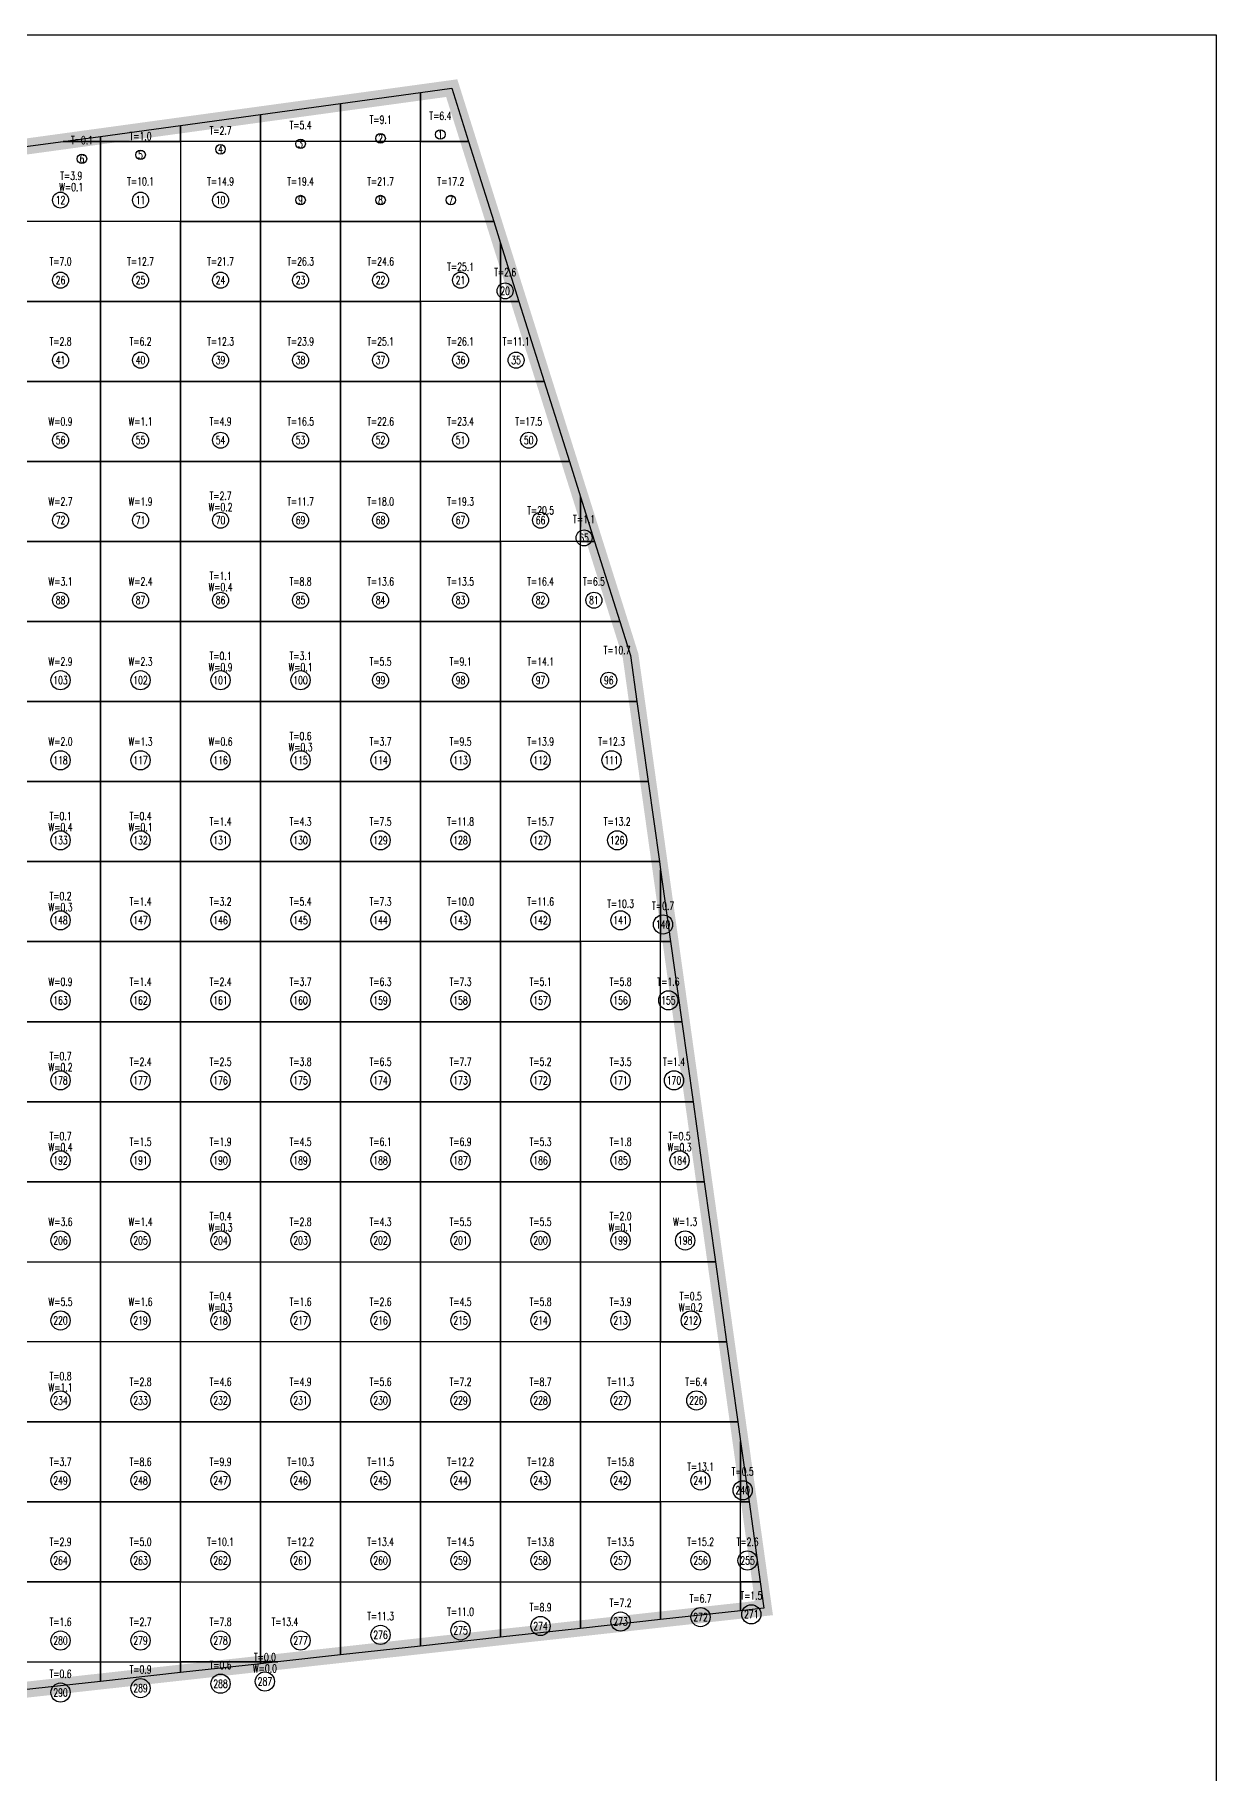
# Model space of a CAD drawing. Extents: x 4283 to 40403, y 1134 to 1764.
# Drawn here: x 15346.3 to 15413.5, y 1575.3 to 1674.1 of the extents above; entities that cross this region are included whole.
import ezdxf
from ezdxf.enums import TextEntityAlignment as Align

# ---------------------------------------------------------------- set-up
doc = ezdxf.new("R2010")
doc.units = 0
for name, color, linetype in [('tdz_17-2方格网', 2, 'Continuous'), ('tdz_17-2方格网计算', 7, 'Continuous'), ('tdz_土方计算图', 7, 'Continuous'), ('tdz_格田', 6, 'Continuous')]:
    doc.layers.add(name, color=color, linetype=linetype)
doc.styles.add('GLandNum', font='txt_____.ttf', dxfattribs={"width": 0.7, "height": 0.5})

msp = doc.modelspace()

# ---------------------------------------------------------------- linework, layer by layer
at = {"layer": 'tdz_17-2方格网', "linetype": 'Continuous'}
for points in [[(15370.978, 1668.033, 3090.854), (15368.252, 1668.033, 3091.036), (15368.252, 1670.818, 3091.135), (15370.024, 1671.061, 3091.005)], [(15363.706, 1670.194, 3091.472), (15363.706, 1668.033, 3091.408), (15359.161, 1668.033, 3091.805), (15359.161, 1669.571, 3091.807)], [(15368.252, 1670.818, 3091.135), (15368.252, 1668.033, 3091.036), (15363.706, 1668.033, 3091.408), (15363.706, 1670.194, 3091.472)], [(15354.615, 1668.947, 3092.144), (15354.615, 1668.033, 3092.157), (15350.07, 1668.033, 3092.484), (15350.07, 1668.323, 3092.48)], [(15359.161, 1669.571, 3091.807), (15359.161, 1668.033, 3091.805), (15354.615, 1668.033, 3092.157), (15354.615, 1668.947, 3092.144)], [(15347.954, 1668.033, 3092.636), (15350.07, 1668.033, 3092.484), (15350.07, 1663.488, 3092.435), (15345.524, 1663.488, 3092.794), (15345.524, 1667.7, 3092.815)], [(15350.07, 1668.323, 3092.48), (15350.07, 1668.033, 3092.484), (15347.954, 1668.033, 3092.636)], [(15350.07, 1663.488, 3092.435), (15350.07, 1668.033, 3092.484), (15354.615, 1668.033, 3092.157), (15354.615, 1663.488, 3091.969)], [(15354.615, 1668.033, 3092.157), (15354.615, 1663.488, 3091.969), (15359.161, 1663.488, 3091.495), (15359.161, 1668.033, 3091.805)], [(15359.161, 1668.033, 3091.805), (15359.161, 1663.488, 3091.495), (15363.706, 1663.488, 3091.142), (15363.706, 1668.033, 3091.408)], [(15363.706, 1668.033, 3091.408), (15363.706, 1663.488, 3091.142), (15368.252, 1663.488, 3091.002), (15368.252, 1668.033, 3091.036)], [(15368.252, 1668.033, 3091.036), (15370.978, 1668.033, 3090.854), (15372.411, 1663.488, 3090.628), (15368.252, 1663.488, 3091.002)], [(15345.524, 1663.488, 3092.794), (15345.524, 1658.942, 3092.845), (15350.07, 1658.942, 3092.543), (15350.07, 1663.488, 3092.435)], [(15350.07, 1663.488, 3092.435), (15350.07, 1658.942, 3092.543), (15354.615, 1658.942, 3091.915), (15354.615, 1663.488, 3091.969)], [(15354.615, 1663.488, 3091.969), (15354.615, 1658.942, 3091.915), (15359.161, 1658.942, 3091.246), (15359.161, 1663.488, 3091.495)], [(15359.161, 1663.488, 3091.495), (15359.161, 1658.942, 3091.246), (15363.706, 1658.942, 3091.153), (15363.706, 1663.488, 3091.142)], [(15363.706, 1663.488, 3091.142), (15363.706, 1658.942, 3091.153), (15368.252, 1658.942, 3091.061), (15368.252, 1663.488, 3091.002)], [(15372.797, 1662.263, 3090.567), (15372.797, 1658.942, 3090.562), (15368.252, 1658.942, 3091.061), (15368.252, 1663.488, 3091.002), (15372.411, 1663.488, 3090.628)], [(15373.844, 1658.942, 3090.436), (15372.797, 1658.942, 3090.562), (15372.797, 1662.263, 3090.567)], [(15345.524, 1658.942, 3092.845), (15345.524, 1654.397, 3093.059), (15350.07, 1654.397, 3092.883), (15350.07, 1658.942, 3092.543)], [(15350.07, 1658.942, 3092.543), (15350.07, 1654.397, 3092.883), (15354.615, 1654.397, 3092.662), (15354.615, 1658.942, 3091.915)], [(15354.615, 1658.942, 3091.915), (15354.615, 1654.397, 3092.662), (15359.161, 1654.397, 3091.947), (15359.161, 1658.942, 3091.246)], [(15359.161, 1658.942, 3091.246), (15359.161, 1654.397, 3091.947), (15363.706, 1654.397, 3091.235), (15363.706, 1658.942, 3091.153)], [(15363.706, 1658.942, 3091.153), (15363.706, 1654.397, 3091.235), (15368.252, 1654.397, 3091.035), (15368.252, 1658.942, 3091.061)], [(15368.252, 1658.942, 3091.061), (15368.252, 1654.397, 3091.035), (15372.797, 1654.397, 3090.747), (15372.797, 1658.942, 3090.562)], [(15372.797, 1658.942, 3090.562), (15373.844, 1658.942, 3090.436), (15375.277, 1654.397, 3090.515), (15372.797, 1654.397, 3090.747)], [(15345.524, 1654.397, 3093.059), (15345.524, 1649.851, 3093.247), (15350.07, 1649.851, 3092.987), (15350.07, 1654.397, 3092.883)], [(15350.07, 1654.397, 3092.883), (15350.07, 1649.851, 3092.987), (15354.615, 1649.851, 3092.727), (15354.615, 1654.397, 3092.662)], [(15354.615, 1654.397, 3092.662), (15354.615, 1649.851, 3092.727), (15359.161, 1649.851, 3092.132), (15359.161, 1654.397, 3091.947)], [(15359.161, 1654.397, 3091.947), (15359.161, 1649.851, 3092.132), (15363.706, 1649.851, 3091.538), (15363.706, 1654.397, 3091.235)], [(15363.706, 1654.397, 3091.235), (15363.706, 1649.851, 3091.538), (15368.252, 1649.851, 3091.232), (15368.252, 1654.397, 3091.035)], [(15368.252, 1654.397, 3091.035), (15368.252, 1649.851, 3091.232), (15372.797, 1649.851, 3090.975), (15372.797, 1654.397, 3090.747)], [(15372.797, 1654.397, 3090.747), (15375.277, 1654.397, 3090.515), (15376.71, 1649.851, 3090.593), (15372.797, 1649.851, 3090.975)], [(15345.524, 1649.851, 3093.247), (15345.524, 1645.306, 3093.32), (15350.07, 1645.306, 3093.059), (15350.07, 1649.851, 3092.987)], [(15350.07, 1649.851, 3092.987), (15350.07, 1645.306, 3093.059), (15354.615, 1645.306, 3092.802), (15354.615, 1649.851, 3092.727)], [(15354.615, 1649.851, 3092.727), (15354.615, 1645.306, 3092.802), (15359.161, 1645.306, 3092.332), (15359.161, 1649.851, 3092.132)], [(15359.161, 1649.851, 3092.132), (15359.161, 1645.306, 3092.332), (15363.706, 1645.306, 3091.743), (15363.706, 1649.851, 3091.538)], [(15363.706, 1649.851, 3091.538), (15363.706, 1645.306, 3091.743), (15368.252, 1645.306, 3091.39), (15368.252, 1649.851, 3091.232)], [(15368.252, 1649.851, 3091.232), (15368.252, 1645.306, 3091.39), (15372.797, 1645.306, 3091.187), (15372.797, 1649.851, 3090.975)], [(15377.343, 1647.845, 3090.627), (15377.343, 1645.306, 3090.821), (15372.797, 1645.306, 3091.187), (15372.797, 1649.851, 3090.975), (15376.71, 1649.851, 3090.593)], [(15378.143, 1645.306, 3090.671), (15377.343, 1645.306, 3090.821), (15377.343, 1647.845, 3090.627)], [(15345.524, 1645.306, 3093.32), (15345.524, 1640.76, 3093.368), (15350.07, 1640.76, 3093.115), (15350.07, 1645.306, 3093.059)], [(15350.07, 1645.306, 3093.059), (15350.07, 1640.76, 3093.115), (15354.615, 1640.76, 3092.863), (15354.615, 1645.306, 3092.802)], [(15354.615, 1645.306, 3092.802), (15354.615, 1640.76, 3092.863), (15359.161, 1640.76, 3092.466), (15359.161, 1645.306, 3092.332)], [(15359.161, 1645.306, 3092.332), (15359.161, 1640.76, 3092.466), (15363.706, 1640.76, 3091.814), (15363.706, 1645.306, 3091.743)], [(15363.706, 1645.306, 3091.743), (15363.706, 1640.76, 3091.814), (15368.252, 1640.76, 3091.785), (15368.252, 1645.306, 3091.39)], [(15368.252, 1645.306, 3091.39), (15368.252, 1640.76, 3091.785), (15372.797, 1640.76, 3091.468), (15372.797, 1645.306, 3091.187)], [(15372.797, 1645.306, 3091.187), (15372.797, 1640.76, 3091.468), (15377.343, 1640.76, 3091.005), (15377.343, 1645.306, 3090.821)], [(15377.343, 1645.306, 3090.821), (15378.143, 1645.306, 3090.671), (15379.576, 1640.76, 3090.749), (15377.343, 1640.76, 3091.005)], [(15345.524, 1640.76, 3093.368), (15345.524, 1636.215, 3093.398), (15350.07, 1636.215, 3093.145), (15350.07, 1640.76, 3093.115)], [(15350.07, 1640.76, 3093.115), (15350.07, 1636.215, 3093.145), (15354.615, 1636.215, 3092.893), (15354.615, 1640.76, 3092.863)], [(15354.615, 1640.76, 3092.863), (15354.615, 1636.215, 3092.893), (15359.161, 1636.215, 3092.647), (15359.161, 1640.76, 3092.466)], [(15359.161, 1640.76, 3092.466), (15359.161, 1636.215, 3092.647), (15363.706, 1636.215, 3092.409), (15363.706, 1640.76, 3091.814)], [(15363.706, 1640.76, 3091.814), (15363.706, 1636.215, 3092.409), (15368.252, 1636.215, 3091.943), (15368.252, 1640.76, 3091.785)], [(15368.252, 1640.76, 3091.785), (15368.252, 1636.215, 3091.943), (15372.797, 1636.215, 3091.466), (15372.797, 1640.76, 3091.468)], [(15372.797, 1640.76, 3091.468), (15372.797, 1636.215, 3091.466), (15377.343, 1636.215, 3091.064), (15377.343, 1640.76, 3091.005)], [(15377.343, 1640.76, 3091.005), (15379.576, 1640.76, 3090.749), (15380.183, 1638.834, 3090.782), (15380.55, 1636.215, 3090.825), (15377.343, 1636.215, 3091.064)], [(15345.524, 1636.215, 3093.398), (15345.524, 1631.669, 3093.411), (15350.07, 1631.669, 3093.139), (15350.07, 1636.215, 3093.145)], [(15350.07, 1636.215, 3093.145), (15350.07, 1631.669, 3093.139), (15354.615, 1631.669, 3092.887), (15354.615, 1636.215, 3092.893)], [(15354.615, 1636.215, 3092.893), (15354.615, 1631.669, 3092.887), (15359.161, 1631.669, 3092.635), (15359.161, 1636.215, 3092.647)], [(15359.161, 1636.215, 3092.647), (15359.161, 1631.669, 3092.635), (15363.706, 1631.669, 3092.247), (15363.706, 1636.215, 3092.409)], [(15363.706, 1636.215, 3092.409), (15363.706, 1631.669, 3092.247), (15368.252, 1631.669, 3091.859), (15368.252, 1636.215, 3091.943)], [(15368.252, 1636.215, 3091.943), (15368.252, 1631.669, 3091.859), (15372.797, 1631.669, 3091.524), (15372.797, 1636.215, 3091.466)], [(15372.797, 1636.215, 3091.466), (15372.797, 1631.669, 3091.524), (15377.343, 1631.669, 3091.181), (15377.343, 1636.215, 3091.064)], [(15377.343, 1636.215, 3091.064), (15380.55, 1636.215, 3090.825), (15381.186, 1631.669, 3090.9), (15377.343, 1631.669, 3091.181)], [(15345.524, 1631.669, 3093.411), (15345.524, 1627.124, 3093.37), (15350.07, 1627.124, 3093.13), (15350.07, 1631.669, 3093.139)], [(15350.07, 1631.669, 3093.139), (15350.07, 1627.124, 3093.13), (15354.615, 1627.124, 3092.861), (15354.615, 1631.669, 3092.887)], [(15354.615, 1631.669, 3092.887), (15354.615, 1627.124, 3092.861), (15359.161, 1627.124, 3092.522), (15359.161, 1631.669, 3092.635)], [(15359.161, 1631.669, 3092.635), (15359.161, 1627.124, 3092.522), (15363.706, 1627.124, 3092.188), (15363.706, 1631.669, 3092.247)], [(15363.706, 1631.669, 3092.247), (15363.706, 1627.124, 3092.188), (15368.252, 1627.124, 3091.915), (15368.252, 1631.669, 3091.859)], [(15368.252, 1631.669, 3091.859), (15368.252, 1627.124, 3091.915), (15372.797, 1627.124, 3091.365), (15372.797, 1631.669, 3091.524)], [(15372.797, 1631.669, 3091.524), (15372.797, 1627.124, 3091.365), (15377.343, 1627.124, 3091.092), (15377.343, 1631.669, 3091.181)], [(15377.343, 1631.669, 3091.181), (15381.186, 1631.669, 3090.9), (15381.823, 1627.124, 3091.032), (15377.343, 1627.124, 3091.092)], [(15345.524, 1627.124, 3093.37), (15345.524, 1622.579, 3093.535), (15350.07, 1622.579, 3093.188), (15350.07, 1627.124, 3093.13)], [(15350.07, 1627.124, 3093.13), (15350.07, 1622.579, 3093.188), (15354.615, 1622.579, 3092.886), (15354.615, 1627.124, 3092.861)], [(15354.615, 1627.124, 3092.861), (15354.615, 1622.579, 3092.886), (15359.161, 1622.579, 3092.613), (15359.161, 1627.124, 3092.522)], [(15359.161, 1627.124, 3092.522), (15359.161, 1622.579, 3092.613), (15363.706, 1622.579, 3092.315), (15363.706, 1627.124, 3092.188)], [(15363.706, 1627.124, 3092.188), (15363.706, 1622.579, 3092.315), (15368.252, 1622.579, 3092.011), (15368.252, 1627.124, 3091.915)], [(15368.252, 1627.124, 3091.915), (15368.252, 1622.579, 3092.011), (15372.797, 1622.579, 3091.826), (15372.797, 1627.124, 3091.365)], [(15372.797, 1627.124, 3091.365), (15372.797, 1622.579, 3091.826), (15377.343, 1622.579, 3091.673), (15377.343, 1627.124, 3091.092)], [(15381.888, 1626.658, 3091.046), (15381.888, 1622.579, 3091.208), (15377.343, 1622.579, 3091.673), (15377.343, 1627.124, 3091.092), (15381.823, 1627.124, 3091.032)], [(15382.459, 1622.579, 3091.173), (15381.888, 1622.579, 3091.208), (15381.888, 1626.658, 3091.046)], [(15345.524, 1622.579, 3093.535), (15345.524, 1618.033, 3093.552), (15350.07, 1618.033, 3093.245), (15350.07, 1622.579, 3093.188)], [(15350.07, 1622.579, 3093.188), (15350.07, 1618.033, 3093.245), (15354.615, 1618.033, 3092.943), (15354.615, 1622.579, 3092.886)], [(15354.615, 1622.579, 3092.886), (15354.615, 1618.033, 3092.943), (15359.161, 1618.033, 3092.751), (15359.161, 1622.579, 3092.613)], [(15359.161, 1622.579, 3092.613), (15359.161, 1618.033, 3092.751), (15363.706, 1618.033, 3092.4), (15363.706, 1622.579, 3092.315)], [(15363.706, 1622.579, 3092.315), (15363.706, 1618.033, 3092.4), (15368.252, 1618.033, 3092.041), (15368.252, 1622.579, 3092.011)], [(15368.252, 1622.579, 3092.011), (15368.252, 1618.033, 3092.041), (15372.797, 1618.033, 3091.818), (15372.797, 1622.579, 3091.826)], [(15372.797, 1622.579, 3091.826), (15372.797, 1618.033, 3091.818), (15377.343, 1618.033, 3091.779), (15377.343, 1622.579, 3091.673)], [(15377.343, 1622.579, 3091.673), (15377.343, 1618.033, 3091.779), (15381.888, 1618.033, 3091.402), (15381.888, 1622.579, 3091.208)], [(15381.888, 1622.579, 3091.208), (15382.459, 1622.579, 3091.173), (15383.096, 1618.033, 3091.314), (15381.888, 1618.033, 3091.402)], [(15345.524, 1618.033, 3093.552), (15345.524, 1613.488, 3093.503), (15350.07, 1613.488, 3093.166), (15350.07, 1618.033, 3093.245)], [(15350.07, 1618.033, 3093.245), (15350.07, 1613.488, 3093.166), (15354.615, 1613.488, 3092.958), (15354.615, 1618.033, 3092.943)], [(15354.615, 1618.033, 3092.943), (15354.615, 1613.488, 3092.958), (15359.161, 1613.488, 3092.715), (15359.161, 1618.033, 3092.751)], [(15359.161, 1618.033, 3092.751), (15359.161, 1613.488, 3092.715), (15363.706, 1613.488, 3092.388), (15363.706, 1618.033, 3092.4)], [(15363.706, 1618.033, 3092.4), (15363.706, 1613.488, 3092.388), (15368.252, 1613.488, 3092.115), (15368.252, 1618.033, 3092.041)], [(15368.252, 1618.033, 3092.041), (15368.252, 1613.488, 3092.115), (15372.797, 1613.488, 3091.863), (15372.797, 1618.033, 3091.818)], [(15372.797, 1618.033, 3091.818), (15372.797, 1613.488, 3091.863), (15377.343, 1613.488, 3091.818), (15377.343, 1618.033, 3091.779)], [(15377.343, 1618.033, 3091.779), (15377.343, 1613.488, 3091.818), (15381.888, 1613.488, 3091.595), (15381.888, 1618.033, 3091.402)], [(15381.888, 1618.033, 3091.402), (15383.096, 1618.033, 3091.314), (15383.732, 1613.488, 3091.454), (15381.888, 1613.488, 3091.595)], [(15345.524, 1613.488, 3093.503), (15345.524, 1608.942, 3093.712), (15350.07, 1608.942, 3093.327), (15350.07, 1613.488, 3093.166)], [(15350.07, 1613.488, 3093.166), (15350.07, 1608.942, 3093.327), (15354.615, 1608.942, 3093.137), (15354.615, 1613.488, 3092.958)], [(15354.615, 1613.488, 3092.958), (15354.615, 1608.942, 3093.137), (15359.161, 1608.942, 3092.778), (15359.161, 1613.488, 3092.715)], [(15359.161, 1613.488, 3092.715), (15359.161, 1608.942, 3092.778), (15363.706, 1608.942, 3092.471), (15363.706, 1613.488, 3092.388)], [(15363.706, 1613.488, 3092.388), (15363.706, 1608.942, 3092.471), (15368.252, 1608.942, 3092.215), (15368.252, 1613.488, 3092.115)], [(15368.252, 1613.488, 3092.115), (15368.252, 1608.942, 3092.215), (15372.797, 1608.942, 3091.955), (15372.797, 1613.488, 3091.863)], [(15372.797, 1613.488, 3091.863), (15372.797, 1608.942, 3091.955), (15377.343, 1608.942, 3091.818), (15377.343, 1613.488, 3091.818)], [(15377.343, 1613.488, 3091.818), (15377.343, 1608.942, 3091.818), (15381.888, 1608.942, 3091.768), (15381.888, 1613.488, 3091.595)], [(15381.888, 1613.488, 3091.595), (15383.732, 1613.488, 3091.454), (15384.368, 1608.942, 3091.595), (15381.888, 1608.942, 3091.768)], [(15345.524, 1608.942, 3093.712), (15345.524, 1604.397, 3094.005), (15350.07, 1604.397, 3093.565), (15350.07, 1608.942, 3093.327)], [(15350.07, 1608.942, 3093.327), (15350.07, 1604.397, 3093.565), (15354.615, 1604.397, 3093.253), (15354.615, 1608.942, 3093.137)], [(15354.615, 1608.942, 3093.137), (15354.615, 1604.397, 3093.253), (15359.161, 1604.397, 3092.929), (15359.161, 1608.942, 3092.778)], [(15359.161, 1608.942, 3092.778), (15359.161, 1604.397, 3092.929), (15363.706, 1604.397, 3092.615), (15363.706, 1608.942, 3092.471)], [(15363.706, 1608.942, 3092.471), (15363.706, 1604.397, 3092.615), (15368.252, 1604.397, 3092.34), (15368.252, 1608.942, 3092.215)], [(15368.252, 1608.942, 3092.215), (15368.252, 1604.397, 3092.34), (15372.797, 1604.397, 3092.031), (15372.797, 1608.942, 3091.955)], [(15372.797, 1608.942, 3091.955), (15372.797, 1604.397, 3092.031), (15377.343, 1604.397, 3091.818), (15377.343, 1608.942, 3091.818)], [(15377.343, 1608.942, 3091.818), (15377.343, 1604.397, 3091.818), (15381.888, 1604.397, 3091.803), (15381.888, 1608.942, 3091.768)], [(15381.888, 1608.942, 3091.768), (15384.368, 1608.942, 3091.595), (15385.005, 1604.397, 3091.713), (15381.888, 1604.397, 3091.803)], [(15345.524, 1599.851, 3093.904), (15345.524, 1604.397, 3094.005), (15350.07, 1604.397, 3093.565), (15350.07, 1599.851, 3093.496)], [(15350.07, 1599.851, 3093.496), (15350.07, 1604.397, 3093.565), (15354.615, 1604.397, 3093.253), (15354.615, 1599.851, 3093.202)], [(15354.615, 1599.851, 3093.202), (15354.615, 1604.397, 3093.253), (15359.161, 1604.397, 3092.929), (15359.161, 1599.851, 3092.895)], [(15359.161, 1599.851, 3092.895), (15359.161, 1604.397, 3092.929), (15363.706, 1604.397, 3092.615), (15363.706, 1599.851, 3092.724)], [(15363.706, 1599.851, 3092.724), (15363.706, 1604.397, 3092.615), (15368.252, 1604.397, 3092.34), (15368.252, 1599.851, 3092.415)], [(15368.252, 1599.851, 3092.415), (15368.252, 1604.397, 3092.34), (15372.797, 1604.397, 3092.031), (15372.797, 1599.851, 3092.103)], [(15372.797, 1599.851, 3092.103), (15372.797, 1604.397, 3092.031), (15377.343, 1604.397, 3091.818), (15377.343, 1599.851, 3091.818)], [(15377.343, 1599.851, 3091.818), (15377.343, 1604.397, 3091.818), (15381.888, 1604.397, 3091.803), (15381.888, 1599.851, 3091.563)], [(15381.888, 1604.397, 3091.803), (15385.005, 1604.397, 3091.713), (15385.641, 1599.851, 3091.57), (15381.888, 1599.851, 3091.563)], [(15345.524, 1599.851, 3093.904), (15345.524, 1595.306, 3093.769), (15350.07, 1595.306, 3093.254), (15350.07, 1599.851, 3093.496)], [(15350.07, 1599.851, 3093.496), (15350.07, 1595.306, 3093.254), (15354.615, 1595.306, 3092.99), (15354.615, 1599.851, 3093.202)], [(15354.615, 1599.851, 3093.202), (15354.615, 1595.306, 3092.99), (15359.161, 1595.306, 3092.761), (15359.161, 1599.851, 3092.895)], [(15359.161, 1599.851, 3092.895), (15359.161, 1595.306, 3092.761), (15363.706, 1595.306, 3092.496), (15363.706, 1599.851, 3092.724)], [(15363.706, 1599.851, 3092.724), (15363.706, 1595.306, 3092.496), (15368.252, 1595.306, 3092.209), (15368.252, 1599.851, 3092.415)], [(15368.252, 1599.851, 3092.415), (15368.252, 1595.306, 3092.209), (15372.797, 1595.306, 3091.956), (15372.797, 1599.851, 3092.103)], [(15372.797, 1599.851, 3092.103), (15372.797, 1595.306, 3091.956), (15377.343, 1595.306, 3091.67), (15377.343, 1599.851, 3091.818)], [(15377.343, 1599.851, 3091.818), (15377.343, 1595.306, 3091.67), (15381.888, 1595.306, 3091.195), (15381.888, 1599.851, 3091.563)], [(15381.888, 1599.851, 3091.563), (15385.641, 1599.851, 3091.57), (15386.277, 1595.306, 3091.421), (15381.888, 1595.306, 3091.195)], [(15345.524, 1595.306, 3093.769), (15345.524, 1590.76, 3093.625), (15350.07, 1590.76, 3093.259), (15350.07, 1595.306, 3093.254)], [(15350.07, 1595.306, 3093.254), (15350.07, 1590.76, 3093.259), (15354.615, 1590.76, 3092.874), (15354.615, 1595.306, 3092.99)], [(15354.615, 1595.306, 3092.99), (15354.615, 1590.76, 3092.874), (15359.161, 1590.76, 3092.648), (15359.161, 1595.306, 3092.761)], [(15359.161, 1595.306, 3092.761), (15359.161, 1590.76, 3092.648), (15363.706, 1590.76, 3092.377), (15363.706, 1595.306, 3092.496)], [(15363.706, 1595.306, 3092.496), (15363.706, 1590.76, 3092.377), (15368.252, 1590.76, 3092.099), (15368.252, 1595.306, 3092.209)], [(15368.252, 1595.306, 3092.209), (15368.252, 1590.76, 3092.099), (15372.797, 1590.76, 3091.89), (15372.797, 1595.306, 3091.956)], [(15372.797, 1595.306, 3091.956), (15372.797, 1590.76, 3091.89), (15377.343, 1590.76, 3091.633), (15377.343, 1595.306, 3091.67)], [(15377.343, 1595.306, 3091.67), (15377.343, 1590.76, 3091.633), (15381.888, 1590.76, 3091.284), (15381.888, 1595.306, 3091.195)], [(15386.434, 1594.191, 3091.384), (15386.434, 1590.76, 3091.142), (15381.888, 1590.76, 3091.284), (15381.888, 1595.306, 3091.195), (15386.277, 1595.306, 3091.421)], [(15386.914, 1590.76, 3091.272), (15386.434, 1590.76, 3091.142), (15386.434, 1594.191, 3091.384)], [(15345.524, 1590.76, 3093.625), (15345.524, 1586.215, 3093.745), (15350.07, 1586.215, 3093.598), (15350.07, 1590.76, 3093.259)], [(15350.07, 1590.76, 3093.259), (15350.07, 1586.215, 3093.598), (15354.615, 1586.215, 3093.193), (15354.615, 1590.76, 3092.874)], [(15354.615, 1590.76, 3092.874), (15354.615, 1586.215, 3093.193), (15359.161, 1586.215, 3092.715), (15359.161, 1590.76, 3092.648)], [(15359.161, 1590.76, 3092.648), (15359.161, 1586.215, 3092.715), (15363.706, 1586.215, 3092.466), (15363.706, 1590.76, 3092.377)], [(15363.706, 1590.76, 3092.377), (15363.706, 1586.215, 3092.466), (15368.252, 1586.215, 3092.166), (15368.252, 1590.76, 3092.099)], [(15368.252, 1590.76, 3092.099), (15368.252, 1586.215, 3092.166), (15372.797, 1586.215, 3091.87), (15372.797, 1590.76, 3091.89)], [(15372.797, 1590.76, 3091.89), (15372.797, 1586.215, 3091.87), (15377.343, 1586.215, 3091.808), (15377.343, 1590.76, 3091.633)], [(15377.343, 1590.76, 3091.633), (15377.343, 1586.215, 3091.808), (15381.888, 1586.215, 3091.584), (15381.888, 1590.76, 3091.284)], [(15381.888, 1590.76, 3091.284), (15381.888, 1586.215, 3091.584), (15386.434, 1586.215, 3091.128), (15386.434, 1590.76, 3091.142)], [(15386.434, 1590.76, 3091.142), (15386.914, 1590.76, 3091.272), (15387.55, 1586.215, 3091.123), (15386.434, 1586.215, 3091.128)], [(15345.524, 1586.215, 3093.745), (15345.524, 1581.669, 3093.891), (15350.07, 1581.669, 3093.545), (15350.07, 1586.215, 3093.598)], [(15350.07, 1586.215, 3093.598), (15350.07, 1581.669, 3093.545), (15354.615, 1581.669, 3093.199), (15354.615, 1586.215, 3093.193)], [(15354.615, 1581.669, 3093.199), (15354.615, 1586.215, 3093.193), (15359.161, 1586.215, 3092.715), (15359.161, 1581.669, 3092.854)], [(15360.152, 1581.669, 3092.778), (15359.161, 1581.669, 3092.854), (15359.161, 1586.215, 3092.715), (15363.706, 1586.215, 3092.466), (15363.706, 1582.062, 3092.549)], [(15363.706, 1582.062, 3092.549), (15363.706, 1586.215, 3092.466), (15368.252, 1586.215, 3092.166), (15368.252, 1582.565, 3092.27)], [(15368.252, 1582.565, 3092.27), (15368.252, 1586.215, 3092.166), (15372.797, 1586.215, 3091.87), (15372.797, 1583.067, 3091.992)], [(15372.797, 1583.067, 3091.992), (15372.797, 1586.215, 3091.87), (15377.343, 1586.215, 3091.808), (15377.343, 1583.57, 3091.713)], [(15377.343, 1583.57, 3091.713), (15377.343, 1586.215, 3091.808), (15381.888, 1586.215, 3091.584), (15381.888, 1584.073, 3091.434)], [(15381.888, 1584.073, 3091.434), (15381.888, 1586.215, 3091.584), (15386.434, 1586.215, 3091.128), (15386.434, 1584.575, 3091.155)], [(15386.434, 1586.215, 3091.128), (15387.55, 1586.215, 3091.123), (15387.759, 1584.722, 3091.074), (15386.434, 1584.575, 3091.155)], [(15345.524, 1580.052, 3093.912), (15345.524, 1581.669, 3093.891), (15350.07, 1581.669, 3093.545), (15350.07, 1580.555, 3093.559)], [(15350.07, 1580.555, 3093.559), (15350.07, 1581.669, 3093.545), (15354.615, 1581.669, 3093.199), (15354.615, 1581.057, 3093.207)], [(15354.615, 1581.057, 3093.207), (15354.615, 1581.669, 3093.199), (15359.161, 1581.669, 3092.854), (15359.161, 1581.56, 3092.855)], [(15359.161, 1581.669, 3092.854), (15360.152, 1581.669, 3092.778), (15359.161, 1581.56, 3092.855)]]:
    msp.add_polyline3d(points, close=True, dxfattribs=at)
at = {"layer": 'tdz_17-2方格网计算', "color": 7, "linetype": 'Continuous'}
for centre, radius in [((15361.434, 1667.897), 0.273), ((15365.979, 1668.209), 0.273), ((15369.376, 1668.426), 0.273), ((15349.012, 1667.045), 0.273), ((15352.343, 1667.274), 0.273), ((15356.888, 1667.585), 0.273), ((15347.797, 1664.7), 0.455), ((15352.343, 1664.7), 0.455), ((15356.888, 1664.7), 0.455), ((15361.434, 1664.7), 0.273), ((15365.979, 1664.7), 0.273), ((15369.973, 1664.7), 0.273), ((15347.797, 1660.154), 0.455), ((15352.343, 1660.154), 0.455), ((15356.888, 1660.154), 0.455), ((15361.434, 1660.154), 0.455), ((15365.979, 1660.154), 0.455), ((15370.524, 1660.154), 0.455), ((15373.059, 1659.542), 0.455), ((15347.797, 1655.609), 0.455), ((15352.343, 1655.609), 0.455), ((15356.888, 1655.609), 0.455), ((15361.434, 1655.609), 0.455), ((15365.979, 1655.609), 0.455), ((15370.524, 1655.609), 0.455), ((15373.679, 1655.609), 0.455), ((15347.797, 1651.063), 0.455), ((15352.343, 1651.063), 0.455), ((15356.888, 1651.063), 0.455), ((15361.434, 1651.063), 0.455), ((15365.979, 1651.063), 0.455), ((15370.524, 1651.063), 0.455), ((15374.395, 1651.063), 0.455), ((15347.797, 1646.518), 0.455), ((15352.343, 1646.518), 0.455), ((15356.888, 1646.518), 0.455), ((15361.434, 1646.518), 0.455), ((15365.979, 1646.518), 0.455), ((15370.524, 1646.518), 0.455), ((15375.07, 1646.518), 0.455), ((15377.543, 1645.515), 0.455), ((15347.797, 1641.972), 0.455), ((15352.343, 1641.972), 0.455), ((15356.888, 1641.972), 0.455), ((15361.434, 1641.972), 0.455), ((15365.979, 1641.972), 0.455), ((15370.524, 1641.972), 0.455), ((15375.07, 1641.972), 0.455), ((15378.101, 1641.972), 0.455), ((15347.797, 1637.427), 0.545), ((15352.343, 1637.427), 0.545), ((15356.888, 1637.427), 0.545), ((15361.434, 1637.427), 0.545), ((15365.979, 1637.427), 0.455), ((15370.524, 1637.427), 0.455), ((15375.07, 1637.427), 0.455), ((15378.946, 1637.427), 0.455), ((15347.797, 1632.882), 0.545), ((15352.343, 1632.882), 0.545), ((15356.888, 1632.882), 0.545), ((15361.434, 1632.882), 0.545), ((15365.979, 1632.882), 0.545), ((15370.524, 1632.882), 0.545), ((15375.07, 1632.882), 0.545), ((15379.105, 1632.882), 0.545), ((15347.797, 1628.336), 0.545), ((15352.343, 1628.336), 0.545), ((15356.888, 1628.336), 0.545), ((15361.434, 1628.336), 0.545), ((15365.979, 1628.336), 0.545), ((15370.524, 1628.336), 0.545), ((15375.07, 1628.336), 0.545), ((15379.424, 1628.336), 0.545), ((15347.797, 1623.791), 0.545), ((15352.343, 1623.791), 0.545), ((15356.888, 1623.791), 0.545), ((15361.434, 1623.791), 0.545), ((15365.979, 1623.791), 0.545), ((15370.524, 1623.791), 0.545), ((15375.07, 1623.791), 0.545), ((15379.615, 1623.791), 0.545), ((15382.031, 1623.558), 0.545), ((15347.797, 1619.245), 0.545), ((15352.343, 1619.245), 0.545), ((15356.888, 1619.245), 0.545), ((15361.434, 1619.245), 0.545), ((15365.979, 1619.245), 0.545), ((15370.524, 1619.245), 0.545), ((15375.07, 1619.245), 0.545), ((15379.615, 1619.245), 0.545), ((15382.333, 1619.245), 0.545), ((15347.797, 1614.7), 0.545), ((15352.343, 1614.7), 0.545), ((15356.888, 1614.7), 0.545), ((15361.434, 1614.7), 0.545), ((15365.979, 1614.7), 0.545), ((15370.524, 1614.7), 0.545), ((15375.07, 1614.7), 0.545), ((15379.615, 1614.7), 0.545), ((15382.651, 1614.7), 0.545), ((15347.797, 1610.154), 0.545), ((15352.343, 1610.154), 0.545), ((15356.888, 1610.154), 0.545), ((15361.434, 1610.154), 0.545), ((15365.979, 1610.154), 0.545), ((15370.524, 1610.154), 0.545), ((15375.07, 1610.154), 0.545), ((15379.615, 1610.154), 0.545), ((15382.969, 1610.154), 0.545), ((15347.797, 1605.609), 0.545), ((15352.343, 1605.609), 0.545), ((15356.888, 1605.609), 0.545), ((15361.434, 1605.609), 0.545), ((15365.979, 1605.609), 0.545), ((15370.524, 1605.609), 0.545), ((15375.07, 1605.609), 0.545), ((15379.615, 1605.609), 0.545), ((15383.287, 1605.609), 0.545), ((15347.797, 1601.063), 0.545), ((15352.343, 1601.063), 0.545), ((15356.888, 1601.063), 0.545), ((15361.434, 1601.063), 0.545), ((15365.979, 1601.063), 0.545), ((15370.524, 1601.063), 0.545), ((15375.07, 1601.063), 0.545), ((15379.615, 1601.063), 0.545), ((15383.606, 1601.063), 0.545), ((15347.797, 1596.518), 0.545), ((15352.343, 1596.518), 0.545), ((15356.888, 1596.518), 0.545), ((15361.434, 1596.518), 0.545), ((15365.979, 1596.518), 0.545), ((15370.524, 1596.518), 0.545), ((15375.07, 1596.518), 0.545), ((15379.615, 1596.518), 0.545), ((15383.924, 1596.518), 0.545), ((15347.797, 1591.972), 0.545), ((15352.343, 1591.972), 0.545), ((15356.888, 1591.972), 0.545), ((15361.434, 1591.972), 0.545), ((15365.979, 1591.972), 0.545), ((15370.524, 1591.972), 0.545), ((15375.07, 1591.972), 0.545), ((15379.615, 1591.972), 0.545), ((15384.161, 1591.972), 0.545), ((15386.554, 1591.415), 0.545), ((15347.797, 1587.427), 0.545), ((15352.343, 1587.427), 0.545), ((15356.888, 1587.427), 0.545), ((15361.434, 1587.427), 0.545), ((15365.979, 1587.427), 0.545), ((15370.524, 1587.427), 0.545), ((15375.07, 1587.427), 0.545), ((15379.615, 1587.427), 0.545), ((15384.161, 1587.427), 0.545), ((15386.833, 1587.427), 0.545), ((15370.524, 1583.455), 0.545), ((15375.07, 1583.706), 0.545), ((15379.615, 1583.957), 0.545), ((15384.161, 1584.209), 0.545), ((15387.044, 1584.371), 0.545), ((15347.797, 1582.882), 0.545), ((15352.343, 1582.882), 0.545), ((15356.888, 1582.882), 0.545), ((15361.434, 1582.882), 0.545), ((15365.979, 1583.204), 0.545), ((15359.409, 1580.554), 0.545), ((15347.797, 1579.926), 0.545), ((15352.343, 1580.177), 0.545), ((15356.888, 1580.428), 0.545)]:
    msp.add_circle(centre, radius, dxfattribs=at)
at = {"layer": 'tdz_土方计算图', "linetype": 'Continuous'}
for points in [[(15283.46, 1674.092), (15413.46, 1674.092)], [(15413.46, 1674.092), (15413.46, 1514.092)]]:
    msp.add_lwpolyline(points, dxfattribs=at)
at = {"layer": 'tdz_格田', "linetype": 'Continuous', "lineweight": 60, "const_width": 0.909}
msp.add_lwpolyline([(15309.161, 1662.711), (15370.024, 1671.061), (15380.183, 1638.834), (15387.759, 1584.722), (15319.038, 1577.124), (15328.262, 1604.553), (15324.254, 1617.016), (15309.161, 1662.711)], close=True, dxfattribs=at)

# ---------------------------------------------------------------- texts
at = {"layer": 'tdz_17-2方格网计算', "color": 2, "linetype": 'Continuous', "style": 'GLandNum', "width": 0.7}
for s, p in [('T=2.7', (15356.888, 1668.646)), ('T=5.4', (15361.434, 1668.958)), ('T=9.1', (15365.979, 1669.27)), ('T=6.4', (15369.376, 1669.486)), ('T=0.1', (15349.012, 1668.106)), ('T=1.0', (15352.343, 1668.334)), ('T=3.9', (15348.404, 1666.079)), ('T=10.1', (15352.343, 1665.76)), ('T=14.9', (15356.888, 1665.76)), ('T=19.4', (15361.434, 1665.76)), ('T=21.7', (15365.979, 1665.76)), ('T=17.2', (15369.973, 1665.76)), ('T=7.0', (15347.797, 1661.215)), ('T=12.7', (15352.343, 1661.215)), ('T=21.7', (15356.888, 1661.215)), ('T=26.3', (15361.434, 1661.215)), ('T=24.6', (15365.979, 1661.215)), ('T=25.1', (15370.524, 1660.909)), ('T=2.6', (15373.059, 1660.603)), ('T=2.8', (15347.797, 1656.669)), ('T=6.2', (15352.343, 1656.669)), ('T=12.3', (15356.888, 1656.669)), ('T=23.9', (15361.434, 1656.669)), ('T=25.1', (15365.979, 1656.669)), ('T=26.1', (15370.524, 1656.669)), ('T=11.1', (15373.679, 1656.669)), ('T=4.9', (15356.888, 1652.124)), ('T=16.5', (15361.434, 1652.124)), ('T=22.6', (15365.979, 1652.124)), ('T=23.4', (15370.524, 1652.124)), ('T=17.5', (15374.395, 1652.124)), ('T=2.7', (15356.888, 1647.897)), ('T=11.7', (15361.434, 1647.579)), ('T=18.0', (15365.979, 1647.579)), ('T=19.3', (15370.524, 1647.579)), ('T=20.5', (15375.07, 1647.077)), ('T=1.1', (15377.543, 1646.575)), ('T=1.1', (15356.888, 1643.351)), ('T=8.8', (15361.434, 1643.033)), ('T=13.6', (15365.979, 1643.033)), ('T=13.5', (15370.524, 1643.033)), ('T=16.4', (15375.07, 1643.033)), ('T=6.5', (15378.101, 1643.033)), ('T=10.7', (15379.413, 1639.142)), ('T=0.1', (15356.888, 1638.806)), ('T=3.1', (15361.434, 1638.806)), ('T=5.5', (15365.979, 1638.488)), ('T=9.1', (15370.524, 1638.488)), ('T=14.1', (15375.07, 1638.488)), ('T=0.6', (15361.434, 1634.26)), ('T=3.7', (15365.979, 1633.942)), ('T=9.5', (15370.524, 1633.942)), ('T=13.9', (15375.07, 1633.942)), ('T=12.3', (15379.105, 1633.942)), ('T=0.1', (15347.797, 1629.715)), ('T=0.4', (15352.343, 1629.715)), ('T=1.4', (15356.888, 1629.397)), ('T=4.3', (15361.434, 1629.397)), ('T=7.5', (15365.979, 1629.397)), ('T=11.8', (15370.524, 1629.397)), ('T=15.7', (15375.07, 1629.397)), ('T=13.2', (15379.424, 1629.397)), ('T=0.2', (15347.797, 1625.169)), ('T=1.4', (15352.343, 1624.851)), ('T=3.2', (15356.888, 1624.851)), ('T=5.4', (15361.434, 1624.851)), ('T=7.3', (15365.979, 1624.851)), ('T=10.0', (15370.524, 1624.851)), ('T=11.6', (15375.07, 1624.851)), ('T=10.3', (15379.615, 1624.735)), ('T=0.7', (15382.031, 1624.618)), ('T=1.4', (15352.343, 1620.306)), ('T=2.4', (15356.888, 1620.306)), ('T=3.7', (15361.434, 1620.306)), ('T=6.3', (15365.979, 1620.306)), ('T=7.3', (15370.524, 1620.306)), ('T=5.1', (15375.07, 1620.306)), ('T=5.8', (15379.615, 1620.306)), ('T=1.6', (15382.333, 1620.306)), ('T=0.7', (15347.797, 1616.079)), ('T=2.4', (15352.343, 1615.76)), ('T=2.5', (15356.888, 1615.76)), ('T=3.8', (15361.434, 1615.76)), ('T=6.5', (15365.979, 1615.76)), ('T=7.7', (15370.524, 1615.76)), ('T=5.2', (15375.07, 1615.76)), ('T=3.5', (15379.615, 1615.76)), ('T=1.4', (15382.651, 1615.76)), ('T=0.7', (15347.797, 1611.533)), ('T=0.5', (15382.969, 1611.533)), ('T=1.5', (15352.343, 1611.215)), ('T=1.9', (15356.888, 1611.215)), ('T=4.5', (15361.434, 1611.215)), ('T=6.1', (15365.979, 1611.215)), ('T=6.9', (15370.524, 1611.215)), ('T=5.3', (15375.07, 1611.215)), ('T=1.8', (15379.615, 1611.215)), ('T=0.4', (15356.888, 1606.988)), ('T=2.8', (15361.434, 1606.669)), ('T=4.3', (15365.979, 1606.669)), ('T=5.5', (15370.524, 1606.669)), ('T=5.5', (15375.07, 1606.669)), ('T=2.0', (15379.615, 1606.988)), ('T=0.4', (15356.888, 1602.442)), ('T=1.6', (15361.434, 1602.124)), ('T=2.6', (15365.979, 1602.124)), ('T=4.5', (15370.524, 1602.124)), ('T=5.8', (15375.07, 1602.124)), ('T=3.9', (15379.615, 1602.124)), ('T=0.5', (15383.606, 1602.442)), ('T=0.8', (15347.797, 1597.897)), ('T=2.8', (15352.343, 1597.579)), ('T=4.6', (15356.888, 1597.579)), ('T=4.9', (15361.434, 1597.579)), ('T=5.6', (15365.979, 1597.579)), ('T=7.2', (15370.524, 1597.579)), ('T=8.7', (15375.07, 1597.579)), ('T=11.3', (15379.615, 1597.579)), ('T=6.4', (15383.924, 1597.579)), ('T=3.7', (15347.797, 1593.033)), ('T=8.6', (15352.343, 1593.033)), ('T=9.9', (15356.888, 1593.033)), ('T=10.3', (15361.434, 1593.033)), ('T=11.5', (15365.979, 1593.033)), ('T=12.2', (15370.524, 1593.033)), ('T=12.8', (15375.07, 1593.033)), ('T=15.8', (15379.615, 1593.033)), ('T=13.1', (15384.161, 1592.754)), ('T=0.5', (15386.554, 1592.476)), ('T=2.9', (15347.797, 1588.488)), ('T=5.0', (15352.343, 1588.488)), ('T=10.1', (15356.888, 1588.488)), ('T=12.2', (15361.434, 1588.488)), ('T=13.4', (15365.979, 1588.488)), ('T=14.5', (15370.524, 1588.488)), ('T=13.8', (15375.07, 1588.488)), ('T=13.5', (15379.615, 1588.488)), ('T=15.2', (15384.161, 1588.488)), ('T=2.6', (15386.833, 1588.488)), ('T=8.9', (15375.07, 1584.767)), ('T=7.2', (15379.615, 1585.018)), ('T=6.7', (15384.161, 1585.269)), ('T=1.5', (15387.044, 1585.432)), ('T=1.6', (15347.797, 1583.942)), ('T=2.7', (15352.343, 1583.942)), ('T=7.8', (15356.888, 1583.942)), ('T=13.4', (15360.545, 1583.942)), ('T=11.3', (15365.979, 1584.264)), ('T=11.0', (15370.524, 1584.516)), ('T=0.0', (15359.409, 1581.933)), ('T=0.6', (15347.797, 1580.986)), ('T=0.9', (15352.343, 1581.238)), ('T=0.6', (15356.888, 1581.489))]:
    msp.add_text(s, height=0.4545, dxfattribs=at).set_placement(p, align=Align.MIDDLE_CENTER)
at = {"layer": 'tdz_17-2方格网计算', "color": 7, "linetype": 'Continuous', "style": 'GLandNum', "width": 0.7}
for s, height, p in [('3', 0.455, (15361.434, 1667.897)), ('2', 0.455, (15365.979, 1668.209)), ('1', 0.455, (15369.376, 1668.426)), ('6', 0.455, (15349.012, 1667.045)), ('5', 0.455, (15352.343, 1667.274)), ('4', 0.455, (15356.888, 1667.585)), ('12', 0.4545, (15347.797, 1664.7)), ('11', 0.4545, (15352.343, 1664.7)), ('10', 0.4545, (15356.888, 1664.7)), ('9', 0.455, (15361.434, 1664.7)), ('8', 0.455, (15365.979, 1664.7)), ('7', 0.455, (15369.973, 1664.7)), ('26', 0.4545, (15347.797, 1660.154)), ('25', 0.4545, (15352.343, 1660.154)), ('24', 0.4545, (15356.888, 1660.154)), ('23', 0.4545, (15361.434, 1660.154)), ('22', 0.4545, (15365.979, 1660.154)), ('21', 0.4545, (15370.524, 1660.154)), ('20', 0.4545, (15373.059, 1659.542)), ('41', 0.4545, (15347.797, 1655.609)), ('40', 0.4545, (15352.343, 1655.609)), ('39', 0.4545, (15356.888, 1655.609)), ('38', 0.4545, (15361.434, 1655.609)), ('37', 0.4545, (15365.979, 1655.609)), ('36', 0.4545, (15370.524, 1655.609)), ('35', 0.4545, (15373.679, 1655.609)), ('56', 0.4545, (15347.797, 1651.063)), ('55', 0.4545, (15352.343, 1651.063)), ('54', 0.4545, (15356.888, 1651.063)), ('53', 0.4545, (15361.434, 1651.063)), ('52', 0.4545, (15365.979, 1651.063)), ('51', 0.4545, (15370.524, 1651.063)), ('50', 0.4545, (15374.395, 1651.063)), ('72', 0.4545, (15347.797, 1646.518)), ('71', 0.4545, (15352.343, 1646.518)), ('70', 0.4545, (15356.888, 1646.518)), ('69', 0.4545, (15361.434, 1646.518)), ('68', 0.4545, (15365.979, 1646.518)), ('67', 0.4545, (15370.524, 1646.518)), ('66', 0.4545, (15375.07, 1646.518)), ('65', 0.4545, (15377.543, 1645.515)), ('88', 0.4545, (15347.797, 1641.972)), ('87', 0.4545, (15352.343, 1641.972)), ('86', 0.4545, (15356.888, 1641.972)), ('85', 0.4545, (15361.434, 1641.972)), ('84', 0.4545, (15365.979, 1641.972)), ('83', 0.4545, (15370.524, 1641.972)), ('82', 0.4545, (15375.07, 1641.972)), ('81', 0.4545, (15378.101, 1641.972)), ('103', 0.4545, (15347.797, 1637.427)), ('102', 0.4545, (15352.343, 1637.427)), ('101', 0.4545, (15356.888, 1637.427)), ('100', 0.4545, (15361.434, 1637.427)), ('99', 0.4545, (15365.979, 1637.427)), ('98', 0.4545, (15370.524, 1637.427)), ('97', 0.4545, (15375.07, 1637.427)), ('96', 0.4545, (15378.946, 1637.427)), ('118', 0.4545, (15347.797, 1632.882)), ('117', 0.4545, (15352.343, 1632.882)), ('116', 0.4545, (15356.888, 1632.882)), ('115', 0.4545, (15361.434, 1632.882)), ('114', 0.4545, (15365.979, 1632.882)), ('113', 0.4545, (15370.524, 1632.882)), ('112', 0.4545, (15375.07, 1632.882)), ('111', 0.4545, (15379.105, 1632.882)), ('133', 0.4545, (15347.797, 1628.336)), ('132', 0.4545, (15352.343, 1628.336)), ('131', 0.4545, (15356.888, 1628.336)), ('130', 0.4545, (15361.434, 1628.336)), ('129', 0.4545, (15365.979, 1628.336)), ('128', 0.4545, (15370.524, 1628.336)), ('127', 0.4545, (15375.07, 1628.336)), ('126', 0.4545, (15379.424, 1628.336)), ('148', 0.4545, (15347.797, 1623.791)), ('147', 0.4545, (15352.343, 1623.791)), ('146', 0.4545, (15356.888, 1623.791)), ('145', 0.4545, (15361.434, 1623.791)), ('144', 0.4545, (15365.979, 1623.791)), ('143', 0.4545, (15370.524, 1623.791)), ('142', 0.4545, (15375.07, 1623.791)), ('141', 0.4545, (15379.615, 1623.791)), ('140', 0.4545, (15382.031, 1623.558)), ('163', 0.4545, (15347.797, 1619.245)), ('162', 0.4545, (15352.343, 1619.245)), ('161', 0.4545, (15356.888, 1619.245)), ('160', 0.4545, (15361.434, 1619.245)), ('159', 0.4545, (15365.979, 1619.245)), ('158', 0.4545, (15370.524, 1619.245)), ('157', 0.4545, (15375.07, 1619.245)), ('156', 0.4545, (15379.615, 1619.245)), ('155', 0.4545, (15382.333, 1619.245)), ('178', 0.4545, (15347.797, 1614.7)), ('177', 0.4545, (15352.343, 1614.7)), ('176', 0.4545, (15356.888, 1614.7)), ('175', 0.4545, (15361.434, 1614.7)), ('174', 0.4545, (15365.979, 1614.7)), ('173', 0.4545, (15370.524, 1614.7)), ('172', 0.4545, (15375.07, 1614.7)), ('171', 0.4545, (15379.615, 1614.7)), ('170', 0.4545, (15382.651, 1614.7)), ('192', 0.4545, (15347.797, 1610.154)), ('191', 0.4545, (15352.343, 1610.154)), ('190', 0.4545, (15356.888, 1610.154)), ('189', 0.4545, (15361.434, 1610.154)), ('188', 0.4545, (15365.979, 1610.154)), ('187', 0.4545, (15370.524, 1610.154)), ('186', 0.4545, (15375.07, 1610.154)), ('185', 0.4545, (15379.615, 1610.154)), ('184', 0.4545, (15382.969, 1610.154)), ('206', 0.4545, (15347.797, 1605.609)), ('205', 0.4545, (15352.343, 1605.609)), ('204', 0.4545, (15356.888, 1605.609)), ('203', 0.4545, (15361.434, 1605.609)), ('202', 0.4545, (15365.979, 1605.609)), ('201', 0.4545, (15370.524, 1605.609)), ('200', 0.4545, (15375.07, 1605.609)), ('199', 0.4545, (15379.615, 1605.609)), ('198', 0.4545, (15383.287, 1605.609)), ('220', 0.4545, (15347.797, 1601.063)), ('219', 0.4545, (15352.343, 1601.063)), ('218', 0.4545, (15356.888, 1601.063)), ('217', 0.4545, (15361.434, 1601.063)), ('216', 0.4545, (15365.979, 1601.063)), ('215', 0.4545, (15370.524, 1601.063)), ('214', 0.4545, (15375.07, 1601.063)), ('213', 0.4545, (15379.615, 1601.063)), ('212', 0.4545, (15383.606, 1601.063)), ('234', 0.4545, (15347.797, 1596.518)), ('233', 0.4545, (15352.343, 1596.518)), ('232', 0.4545, (15356.888, 1596.518)), ('231', 0.4545, (15361.434, 1596.518)), ('230', 0.4545, (15365.979, 1596.518)), ('229', 0.4545, (15370.524, 1596.518)), ('228', 0.4545, (15375.07, 1596.518)), ('227', 0.4545, (15379.615, 1596.518)), ('226', 0.4545, (15383.924, 1596.518)), ('249', 0.4545, (15347.797, 1591.972)), ('248', 0.4545, (15352.343, 1591.972)), ('247', 0.4545, (15356.888, 1591.972)), ('246', 0.4545, (15361.434, 1591.972)), ('245', 0.4545, (15365.979, 1591.972)), ('244', 0.4545, (15370.524, 1591.972)), ('243', 0.4545, (15375.07, 1591.972)), ('242', 0.4545, (15379.615, 1591.972)), ('241', 0.4545, (15384.161, 1591.972)), ('240', 0.4545, (15386.554, 1591.415)), ('264', 0.4545, (15347.797, 1587.427)), ('263', 0.4545, (15352.343, 1587.427)), ('262', 0.4545, (15356.888, 1587.427)), ('261', 0.4545, (15361.434, 1587.427)), ('260', 0.4545, (15365.979, 1587.427)), ('259', 0.4545, (15370.524, 1587.427)), ('258', 0.4545, (15375.07, 1587.427)), ('257', 0.4545, (15379.615, 1587.427)), ('256', 0.4545, (15384.161, 1587.427)), ('255', 0.4545, (15386.833, 1587.427)), ('273', 0.4545, (15379.615, 1583.957)), ('272', 0.4545, (15384.161, 1584.209)), ('271', 0.4545, (15387.044, 1584.371)), ('280', 0.4545, (15347.797, 1582.882)), ('279', 0.4545, (15352.343, 1582.882)), ('278', 0.4545, (15356.888, 1582.882)), ('277', 0.4545, (15361.434, 1582.882)), ('276', 0.4545, (15365.979, 1583.204)), ('275', 0.4545, (15370.524, 1583.455)), ('274', 0.4545, (15375.07, 1583.706)), ('290', 0.4545, (15347.797, 1579.926)), ('289', 0.4545, (15352.343, 1580.177)), ('288', 0.4545, (15356.888, 1580.428)), ('287', 0.4545, (15359.409, 1580.554))]:
    msp.add_text(s, height=height, dxfattribs=at).set_placement(p, align=Align.MIDDLE_CENTER)
at = {"layer": 'tdz_17-2方格网计算', "color": 173, "linetype": 'Continuous', "style": 'GLandNum', "width": 0.7}
for s, p in [('W=0.1', (15348.404, 1665.442)), ('W=0.9', (15347.797, 1652.124)), ('W=1.1', (15352.343, 1652.124)), ('W=2.7', (15347.797, 1647.579)), ('W=1.9', (15352.343, 1647.579)), ('W=0.2', (15356.888, 1647.26)), ('W=3.1', (15347.797, 1643.033)), ('W=2.4', (15352.343, 1643.033)), ('W=0.4', (15356.888, 1642.715)), ('W=2.9', (15347.797, 1638.488)), ('W=2.3', (15352.343, 1638.488)), ('W=0.9', (15356.888, 1638.169)), ('W=0.1', (15361.434, 1638.169)), ('W=2.0', (15347.797, 1633.942)), ('W=1.3', (15352.343, 1633.942)), ('W=0.6', (15356.888, 1633.942)), ('W=0.3', (15361.434, 1633.624)), ('W=0.4', (15347.797, 1629.079)), ('W=0.1', (15352.343, 1629.079)), ('W=0.3', (15347.797, 1624.533)), ('W=0.9', (15347.797, 1620.306)), ('W=0.2', (15347.797, 1615.442)), ('W=0.4', (15347.797, 1610.897)), ('W=0.3', (15382.969, 1610.897)), ('W=3.6', (15347.797, 1606.669)), ('W=1.4', (15352.343, 1606.669)), ('W=1.3', (15383.287, 1606.669)), ('W=0.3', (15356.888, 1606.351)), ('W=0.1', (15379.615, 1606.351)), ('W=5.5', (15347.797, 1602.124)), ('W=1.6', (15352.343, 1602.124)), ('W=0.3', (15356.888, 1601.806)), ('W=0.2', (15383.606, 1601.806)), ('W=1.1', (15347.797, 1597.26)), ('W=0.0', (15359.409, 1581.296))]:
    msp.add_text(s, height=0.4545, dxfattribs=at).set_placement(p, align=Align.MIDDLE_CENTER)

doc.saveas('drawing.dxf')
